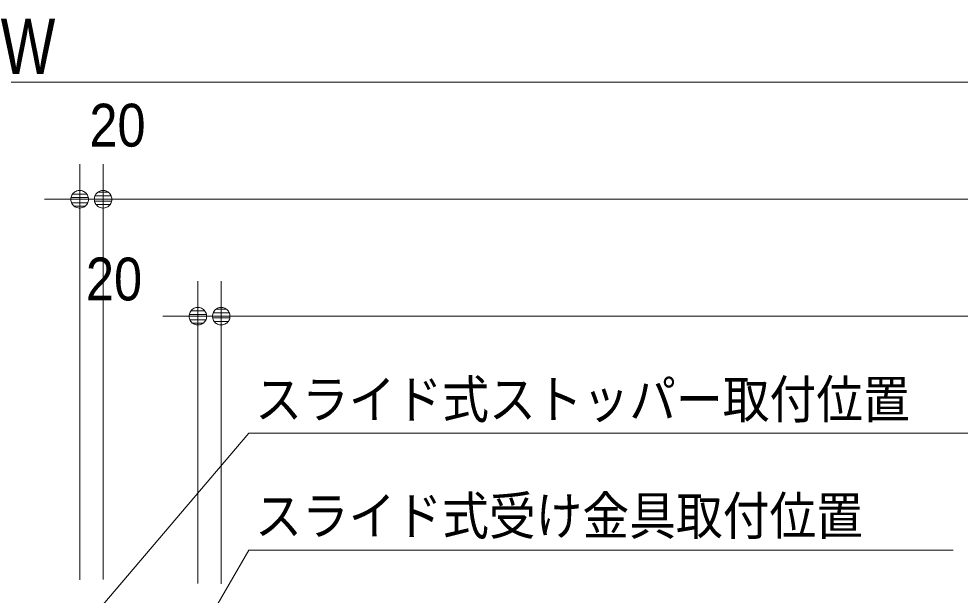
# Model space of a CAD drawing. Units: millimetres, scale not verified. Extents: x -6062 to 6062, y -3045 to 3045.
# Drawn here: x -3112 to -2307, y 361 to 854 of the extents above; entities that cross this region are included whole.
import ezdxf
from ezdxf.enums import TextEntityAlignment as Align

# ---------------------------------------------------------------- set-up
doc = ezdxf.new("R2010")
doc.units = ezdxf.units.MM
doc.header["$LTSCALE"] = 20
for name, color, linetype, lineweight in [('0-0_2寸法-1', 7, 'Continuous', 9), ('0-1_0', 7, 'Continuous', 9), ('0-2_2寸法-2', 7, 'Continuous', 9), ('0-3_2寸法-3', 7, 'Continuous', 9)]:
    doc.layers.add(name, color=color, linetype=linetype, lineweight=lineweight)
doc.styles.add('ＭＳ ゴシック', font='')
doc.styles.add('ＭＳ Ｐゴシック', font='')
doc.styles.get('ＭＳ ゴシック').set_extended_font_data('MS Gothic')
doc.styles.get('ＭＳ Ｐゴシック').set_extended_font_data('MS PGothic')

# ---------------------------------------------------------------- blocks, each defined once
blk = doc.blocks.new('_Dot')
at = {"layer": '0-1_0'}
for p, q in [((-10, 0), (-20, 0)), ((9.78, 2), (-9.78, 2)), ((7.99, 6), (-7.99, 6)), ((9.16, -3.98), (-9.16, -3.98)), ((6, -7.98), (-6, -7.98))]:
    blk.add_line(p, q, dxfattribs=at)
for points in [[(10, 0), (9.92, 1.25), (9.69, 2.49), (9.3, 3.68), (8.76, 4.82), (8.09, 5.88), (7.29, 6.85), (6.37, 7.71), (5.36, 8.44), (4.26, 9.05), (3.09, 9.51), (1.87, 9.82), (0.63, 9.98), (-0.63, 9.98), (-1.87, 9.82), (-3.09, 9.51), (-4.26, 9.05), (-5.36, 8.44), (-6.37, 7.71), (-7.29, 6.85), (-8.09, 5.88), (-8.76, 4.82), (-9.3, 3.68), (-9.69, 2.49), (-9.92, 1.25), (-10, 0), (0, 0)], [(-10, 0), (-9.92, -1.25), (-9.69, -2.49), (-9.3, -3.68), (-8.76, -4.82), (-8.09, -5.88), (-7.29, -6.85), (-6.37, -7.71), (-5.36, -8.44), (-4.26, -9.05), (-3.09, -9.51), (-1.87, -9.82), (-0.63, -9.98), (0.63, -9.98), (1.87, -9.82), (3.09, -9.51), (4.26, -9.05), (5.36, -8.44), (6.37, -7.71), (7.29, -6.85), (8.09, -5.88), (8.76, -4.82), (9.3, -3.68), (9.69, -2.49), (9.92, -1.25), (10, 0), (0, 0)]]:
    blk.add_lwpolyline(points, close=True, dxfattribs=at)

msp = doc.modelspace()

# ---------------------------------------------------------------- linework, layer by layer
at = {"layer": '0-0_2寸法-1'}
for p, q in [((-727.51, 800), (-5479.49, 800)), ((-3039.5, 375.08), (-3039.5, 730)), ((-3024.49, 700), (-734.51, 700)), ((-2938.5, 375.25), (-2938.5, 630)), ((-2923.49, 600), (-734.51, 600))]:
    msp.add_line(p, q, dxfattribs=at)
at = {"layer": '0-2_2寸法-2'}
for p, q in [((-3059.5, 374.68), (-3059.5, 730)), ((-3039.5, 374.88), (-3039.5, 730)), ((-3074.51, 700), (-3089.51, 700)), ((-3039.5, 700), (-3059.5, 700)), ((-3024.49, 700), (-3009.49, 700)), ((-2958.5, 371.47), (-2958.5, 630)), ((-2938.5, 371.27), (-2938.5, 630)), ((-2973.51, 600), (-2988.51, 600)), ((-2938.5, 600), (-2958.5, 600)), ((-2923.49, 600), (-2908.49, 600))]:
    msp.add_line(p, q, dxfattribs=at)
at = {"layer": '0-3_2寸法-3'}
for points in [[(-3049.5, 341.8), (-2914.9, 500), (-2298.12, 500)], [(-2948.5, 341.8), (-2914.9, 400), (-2312.97, 400)]]:
    msp.add_lwpolyline(points, dxfattribs=at)

# ---------------------------------------------------------------- block references
at = {"layer": '0-0_2寸法-1', "xscale": 0.7503418, "yscale": 0.7503418, "rotation": 180}
for p in [(-3039.5, 700), (-2938.5, 600)]:
    msp.add_blockref('_Dot', p, dxfattribs=at)
at = {"layer": '0-2_2寸法-2', "xscale": 0.7503418, "yscale": 0.7503418}
for p in [(-3059.5, 700), (-2958.5, 600)]:
    msp.add_blockref('_Dot', p, dxfattribs=at)
at = {"layer": '0-2_2寸法-2', "xscale": 0.7503418, "yscale": 0.7503418, "rotation": 180}
for p in [(-3039.5, 700), (-2938.5, 600)]:
    msp.add_blockref('_Dot', p, dxfattribs=at)

# ---------------------------------------------------------------- texts
at = {"layer": '0-0_2寸法-1', "style": 'ＭＳ Ｐゴシック', "width": 0.8}
msp.add_text('W', height=47.21, dxfattribs=at).set_placement((-3126.96, 792.93), align=Align.BOTTOM_LEFT)
at = {"layer": '0-2_2寸法-2', "style": 'ＭＳ Ｐゴシック', "width": 0.9}
for p in [(-3051.18, 734.04), (-3054.14, 602.48)]:
    msp.add_text('20', height=36.66, dxfattribs=at).set_placement(p, align=Align.BOTTOM_LEFT)
at = {"layer": '0-3_2寸法-3', "style": 'ＭＳ ゴシック', "width": 0.9}
for s, p in [('スライド式ストッパー取付位置', (-2909.46, 502.97)), ('スライド式受け金具取付位置', (-2909.5, 403.34))]:
    msp.add_text(s, height=32.55, dxfattribs=at).set_placement(p, align=Align.BOTTOM_LEFT)

doc.saveas('drawing.dxf')
